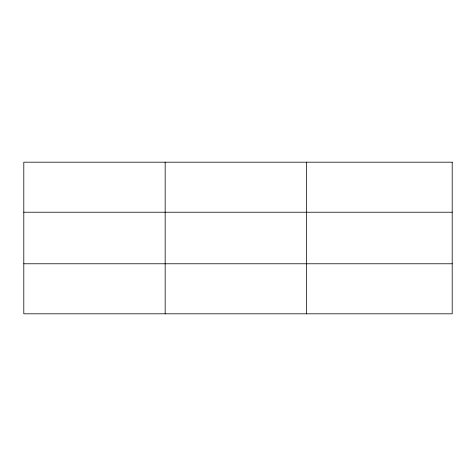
<?xml version="1.0" encoding="UTF-8"?>
<svg xmlns="http://www.w3.org/2000/svg" width="476" height="476" viewBox="0 0 476 476"><rect width="100%" height="100%" fill="white"/><g stroke="black" fill="none" stroke-linecap="round" stroke-linejoin="round"><path stroke-width="0.71" d="M165.172 162.191L165.172 313.809M306.544 162.191L306.544 313.809M23.8 212.225L452.2 212.225M23.8 263.775L452.2 263.775M452.2 162.191L452.2 313.809L23.8 313.809L23.8 162.191L452.2 162.191"/></g></svg>
